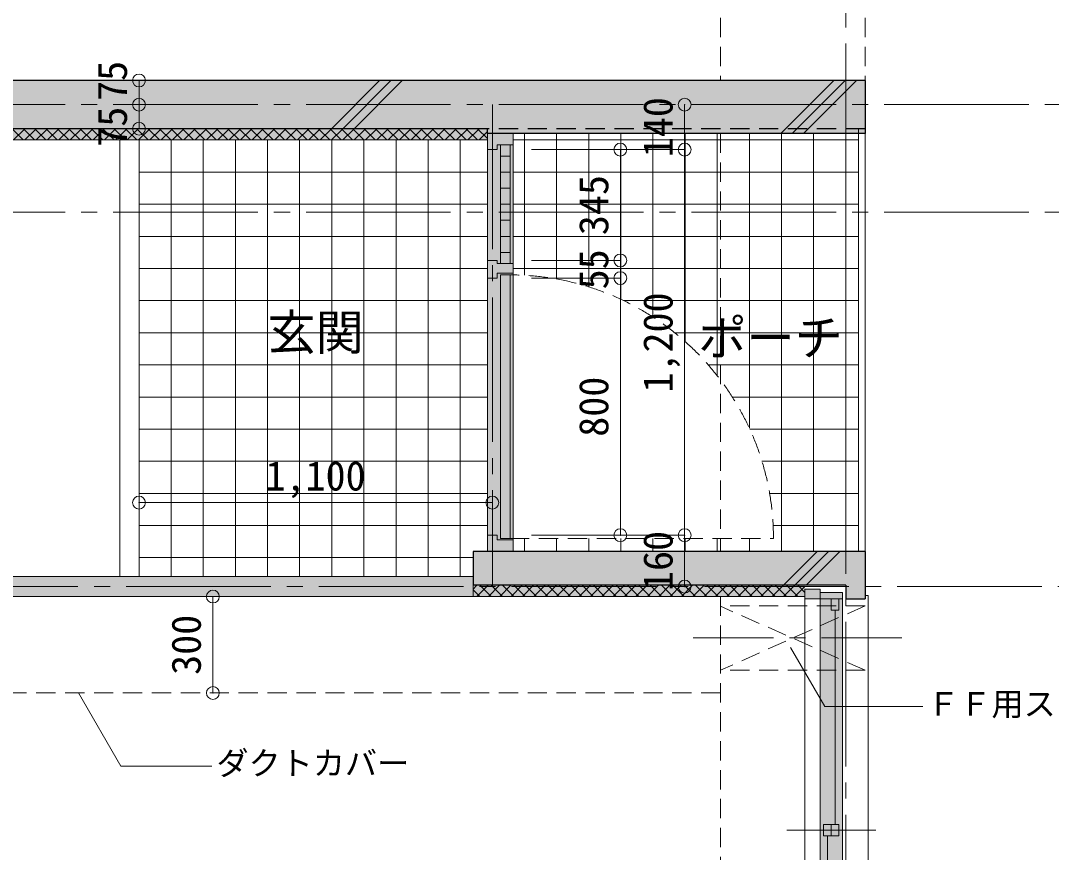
# Model space of a CAD drawing. Units: millimetres at full size, sheet at 1:50. Extents: x -9674 to 9699, y -6794 to 6791.
# Drawn here: x 4179 to 7388, y -1313 to 1275 of the extents above; entities that cross this region are included whole.
import ezdxf
from ezdxf.enums import TextEntityAlignment as Align

# ---------------------------------------------------------------- set-up
doc = ezdxf.new("R2010")
doc.units = ezdxf.units.MM
doc.header["$LTSCALE"] = 50
doc.header["$PDMODE"] = 32
doc.header["$PDSIZE"] = 40
for name, pattern in [('CHAIN1', [8, 5, -1, 1, -1]), ('CHAIN2', [12, 9, -1, 1, -1]), ('DASHED1', [1.8, 1.2, -0.6])]:
    doc.linetypes.add(name, pattern=pattern)
for name, color, linetype, lineweight in [('1-0_芯', 7, 'CHAIN2', 9), ('1-1_躯体', 2, 'Continuous', 25), ('1-2_間仕切', 3, 'Continuous', 18), ('1-3_建具', 3, 'Continuous', 18), ('1-5_設備', 7, 'Continuous', 9), ('1-6_ﾊﾞﾙｺﾆｰ・階段', 4, 'Continuous', 9), ('1-7_その他', 7, 'DASHED1', 9), ('1-8_ハッチ', 4, 'Continuous', 9), ('1-A_文字', 7, 'Continuous', 9), ('1-B_寸法', 7, 'Continuous', 9), ('1-C_梁', 7, 'DASHED1', 9)]:
    doc.layers.add(name, color=color, linetype=linetype, lineweight=lineweight)
for name, color, linetype in [('4-0', 1, 'Continuous'), ('4-1', 2, 'Continuous'), ('4-2', 4, 'Continuous'), ('4-F', 4, 'Continuous')]:
    doc.layers.add(name, color=color, linetype=linetype)
doc.styles.add('ＭＳ ゴシック', font='')
doc.styles.get('ＭＳ ゴシック').set_extended_font_data('MS Gothic')

msp = doc.modelspace()

# ---------------------------------------------------------------- linework, layer by layer
at = {"layer": '1-0_芯'}
for p, q in [((6747.5, 5404.08), (6747.5, -4015.92)), ((8517.5, 1014.08), (1917.5, 1014.08)), ((5647.5, 1014.08), (5647.5, -485.92)), ((8517.5, 679.08), (-892.5, 679.08)), ((-892.5, -485.92), (8517.5, -485.92))]:
    msp.add_line(p, q, dxfattribs=at)
at = {"layer": '1-1_躯体'}
for p, q in [((6807.5, 1089.08), (2007.5, 1089.08)), ((5632.5, 939.08), (2007.5, 939.08)), ((5632.5, 924.08), (5632.5, 939.08)), ((6807.5, -376.92), (5587.5, -376.92)), ((5587.5, -376.92), (5587.5, -481.92)), ((6807.5, -376.92), (6807.5, -523.92)), ((6747.5, -481.92), (5587.5, -481.92)), ((6747.5, -481.92), (6747.5, -523.92)), ((6747.5, -523.92), (6807.5, -523.92))]:
    msp.add_line(p, q, dxfattribs=at)
at = {"layer": '1-1_躯体', "linetype": 'DASHED1'}
msp.add_line((6807.5, 939.08), (5632.5, 939.08), dxfattribs=at)
at = {"layer": '1-1_躯体'}
msp.add_lwpolyline([(6807.5, 1089.08), (6807.5, 924.08), (5632.5, 924.08)], dxfattribs=at)
at = {"layer": '1-2_間仕切'}
for p, q in [((5587.5, -454.92), (3967.5, -454.92)), ((5587.5, -516.92), (3967.5, -516.92))]:
    msp.add_line(p, q, dxfattribs=at)
at = {"layer": '1-3_建具'}
for p, q in [((5632.5, 924.08), (5632.5, 874.08)), ((5632.5, 910.08), (5632.5, 889.08)), ((5712.5, 889.08), (5712.5, 924.08)), ((5662.5, 874.08), (5632.5, 874.08)), ((5632.5, 529.08), (5632.5, 474.08)), ((5662.5, 474.08), (5662.5, 489.08)), ((5672.5, -335.92), (5672.5, 484.08)), ((5702.5, 484.08), (5672.5, 484.08)), ((5702.5, -335.92), (5702.5, 484.08)), ((5662.5, 474.08), (5632.5, 474.08)), ((5662.5, -325.92), (5632.5, -325.92)), ((5632.5, -376.92), (5632.5, -325.92)), ((5632.5, -361.92), (5632.5, -340.92)), ((5702.5, -335.92), (5672.5, -335.92)), ((5712.5, -340.92), (5712.5, -376.92)), ((6620.5, -493.92), (6621.53, -493.92)), ((6620.5, -493.92), (6620.5, -523.92)), ((6620.5, -493.92), (6667.5, -493.92)), ((6667.5, -493.92), (6667.5, -523.92)), ((6620.5, -523.92), (6667.5, -523.92)), ((6702.5, -558.92), (6702.5, -523.92)), ((6726.5, -558.92), (6726.5, -523.92)), ((6726.5, -558.92), (6702.5, -558.92)), ((6714.5, -1226.42), (6714.5, -558.92)), ((6678.5, -1226.42), (6726.5, -1226.42)), ((6702.5, -1226.42), (6702.5, -1261.42)), ((6726.5, -1226.42), (6726.5, -1261.42)), ((6690.5, -1261.42), (6690.5, -1928.92))]:
    msp.add_line(p, q, dxfattribs=at)
at = {"layer": '1-3_建具', "color": 7, "lineweight": 9}
for p, q in [((5632.5, 529.08), (5632.5, 874.08)), ((5672.5, 519.08), (5672.5, 889.08)), ((5702.5, 519.08), (5702.5, 889.08)), ((5712.5, 889.08), (5712.5, 519.08)), ((5672.5, 854.08), (5702.5, 854.08)), ((5672.5, 804.08), (5702.5, 804.08)), ((5672.5, 754.08), (5702.5, 754.08)), ((5672.5, 704.08), (5702.5, 704.08)), ((5672.5, 654.08), (5702.5, 654.08)), ((5672.5, 604.08), (5702.5, 604.08)), ((5672.5, 554.08), (5702.5, 554.08)), ((5712.5, -340.92), (5712.5, 489.08)), ((5632.5, 474.08), (5632.5, -325.92)), ((6737.5, -503.92), (6667.5, -503.92)), ((6737.5, -503.92), (6737.5, -538.92)), ((6620.5, -1963.92), (6620.5, -523.92)), ((6667.5, -523.92), (6737.5, -523.92)), ((6667.5, -538.92), (6667.5, -523.92)), ((6667.5, -538.92), (6667.5, -1948.92)), ((6737.5, -538.92), (6737.5, -1948.92)), ((6807.5, -513.92), (6817.5, -513.92)), ((6817.5, -1963.92), (6817.5, -513.92)), ((6840.98, -1243.92), (6564.02, -1243.92))]:
    msp.add_line(p, q, dxfattribs=at)
at = {"layer": '1-3_建具', "color": 7, "linetype": 'DASHED1', "lineweight": 9}
msp.add_line((5702.5, -335.92), (6522.5, -335.92), dxfattribs=at)
at = {"layer": '1-3_建具'}
for points in [[(5662.5, 874.08), (5662.5, 889.08), (5712.5, 889.08)], [(5632.5, 529.08), (5662.5, 529.08), (5662.5, 519.08), (5712.5, 519.08)], [(5662.5, 489.08), (5712.5, 489.08), (5712.5, 519.08)], [(5662.5, -325.92), (5662.5, -340.92), (5712.5, -340.92)], [(6678.5, -1226.42), (6678.5, -1261.42), (6726.5, -1261.42)]]:
    msp.add_lwpolyline(points, dxfattribs=at)
at = {"layer": '1-3_建具', "color": 7, "linetype": 'DASHED1', "lineweight": 9}
msp.add_arc((5702.5, -335.92), 820, 0, 90, dxfattribs=at)
at = {"layer": '1-5_設備'}
for p, q in [((4487.5, 904.08), (4487.5, -454.92)), ((4547.5, 904.08), (4547.5, -454.92))]:
    msp.add_line(p, q, dxfattribs=at)
at = {"layer": '1-6_ﾊﾞﾙｺﾆｰ・階段'}
for p, q in [((6787.5, 939.08), (6787.5, -376.92)), ((6807.5, 939.08), (6807.5, -376.92)), ((4647.5, 904.08), (4647.5, -454.92)), ((4747.5, 904.08), (4747.5, -454.92)), ((4847.5, 904.08), (4847.5, -454.92)), ((4947.5, 904.08), (4947.5, -454.92)), ((5047.5, 904.08), (5047.5, -454.92)), ((5147.5, 904.08), (5147.5, -454.92)), ((5247.5, 904.08), (5247.5, -454.92)), ((5347.5, 904.08), (5347.5, -454.92)), ((5447.5, 904.08), (5447.5, -454.92)), ((5547.5, 904.08), (5547.5, -454.92)), ((6787.5, 904.08), (5712.5, 904.08)), ((5747.5, 924.08), (5747.5, 482.84)), ((5847.5, 924.08), (5847.5, 471.16)), ((5947.5, 924.08), (5947.5, 446.62)), ((6047.5, 924.08), (6047.5, 407.97)), ((6147.5, 924.08), (6147.5, 352.83)), ((6247.5, 924.08), (6247.5, 276.76)), ((6347.5, 924.08), (6347.5, 170.41)), ((6447.5, 924.08), (6447.5, 6.68)), ((6547.5, 924.08), (6547.5, -376.92)), ((6647.5, 924.08), (6647.5, -376.92)), ((6747.5, 924.08), (6747.5, -376.92)), ((5632.5, 804.08), (4547.5, 804.08)), ((6787.5, 804.08), (5712.5, 804.08)), ((5632.5, 704.08), (4547.5, 704.08)), ((6787.5, 704.08), (5712.5, 704.08)), ((5632.5, 604.08), (4547.5, 604.08)), ((6787.5, 604.08), (5712.5, 604.08)), ((5632.5, 504.08), (4547.5, 504.08)), ((6787.5, 504.08), (5712.5, 504.08)), ((5632.5, 404.08), (4547.5, 404.08)), ((6787.5, 404.08), (6055.77, 404.08)), ((5632.5, 304.08), (4547.5, 304.08)), ((6787.5, 304.08), (6215.14, 304.08)), ((5632.5, 204.08), (4547.5, 204.08)), ((6787.5, 204.08), (6319.59, 204.08)), ((5632.5, 104.08), (4547.5, 104.08)), ((6787.5, 104.08), (6394.45, 104.08)), ((5632.5, 4.08), (4547.5, 4.08)), ((6787.5, 4.08), (6448.69, 4.08)), ((5632.5, -95.92), (4547.5, -95.92)), ((6787.5, -95.92), (6486.59, -95.92)), ((5632.5, -195.92), (4547.5, -195.92)), ((6787.5, -195.92), (6510.46, -195.92)), ((5632.5, -295.92), (4547.5, -295.92)), ((6787.5, -295.92), (6521.52, -295.92)), ((5747.5, -335.92), (5747.5, -376.92)), ((5847.5, -335.92), (5847.5, -376.92)), ((5947.5, -335.92), (5947.5, -376.92)), ((6047.5, -335.92), (6047.5, -376.92)), ((6147.5, -335.92), (6147.5, -376.92)), ((6247.5, -335.92), (6247.5, -376.92)), ((6347.5, -335.92), (6347.5, -376.92)), ((6447.5, -335.92), (6447.5, -376.92)), ((5587.5, -395.92), (4547.5, -395.92))]:
    msp.add_line(p, q, dxfattribs=at)
at = {"layer": '1-7_その他'}
for p, q in [((6807.5, -545.92), (6357.5, -545.92)), ((6807.5, -545.92), (6357.5, -746.3)), ((6807.5, -745.92), (6357.5, -547.09)), ((6807.5, -745.92), (6357.5, -745.92))]:
    msp.add_line(p, q, dxfattribs=at)
at = {"layer": '1-7_その他', "linetype": 'CHAIN1'}
msp.add_line((6922.5, -645.92), (6257.5, -645.92), dxfattribs=at)
at = {"layer": '1-8_ハッチ'}
for p, q in [((5146.37, 939.08), (5296.37, 1089.08)), ((5181.72, 939.08), (5331.72, 1089.08)), ((5217.08, 939.08), (5367.08, 1089.08)), ((6545.58, 924.08), (6710.58, 1089.08)), ((6580.93, 924.08), (6745.93, 1089.08)), ((6616.29, 924.08), (6781.29, 1089.08)), ((4152.09, 939.08), (4187.09, 904.08)), ((4156.77, 904.08), (4191.77, 939.08)), ((4187.44, 939.08), (4222.44, 904.08)), ((4192.13, 904.08), (4227.13, 939.08)), ((4222.8, 939.08), (4257.8, 904.08)), ((4227.48, 904.08), (4262.48, 939.08)), ((4258.15, 939.08), (4293.15, 904.08)), ((4262.84, 904.08), (4297.84, 939.08)), ((4293.51, 939.08), (4328.51, 904.08)), ((4298.19, 904.08), (4333.19, 939.08)), ((4328.87, 939.08), (4363.87, 904.08)), ((4333.55, 904.08), (4368.55, 939.08)), ((4364.22, 939.08), (4399.22, 904.08)), ((4368.9, 904.08), (4403.9, 939.08)), ((4399.58, 939.08), (4434.58, 904.08)), ((4404.26, 904.08), (4439.26, 939.08)), ((4434.93, 939.08), (4469.93, 904.08)), ((4439.61, 904.08), (4474.61, 939.08)), ((4470.29, 939.08), (4505.29, 904.08)), ((4474.97, 904.08), (4509.97, 939.08)), ((4505.64, 939.08), (4540.64, 904.08)), ((4510.32, 904.08), (4545.32, 939.08)), ((4541, 939.08), (4576, 904.08)), ((4545.68, 904.08), (4580.68, 939.08)), ((4576.35, 939.08), (4611.35, 904.08)), ((4581.04, 904.08), (4616.04, 939.08)), ((4611.71, 939.08), (4646.71, 904.08)), ((4616.39, 904.08), (4651.39, 939.08)), ((4647.06, 939.08), (4682.06, 904.08)), ((4651.75, 904.08), (4686.75, 939.08)), ((4682.42, 939.08), (4717.42, 904.08)), ((4687.1, 904.08), (4722.1, 939.08)), ((4717.77, 939.08), (4752.77, 904.08)), ((4722.46, 904.08), (4757.46, 939.08)), ((4753.13, 939.08), (4788.13, 904.08)), ((4757.81, 904.08), (4792.81, 939.08)), ((4788.48, 939.08), (4823.48, 904.08)), ((4793.17, 904.08), (4828.17, 939.08)), ((4823.84, 939.08), (4858.84, 904.08)), ((4828.52, 904.08), (4863.52, 939.08)), ((4859.2, 939.08), (4894.2, 904.08)), ((4863.88, 904.08), (4898.88, 939.08)), ((4894.55, 939.08), (4929.55, 904.08)), ((4899.23, 904.08), (4934.23, 939.08)), ((4929.91, 939.08), (4964.91, 904.08)), ((4934.59, 904.08), (4969.59, 939.08)), ((4965.26, 939.08), (5000.26, 904.08)), ((4969.94, 904.08), (5004.94, 939.08)), ((5000.62, 939.08), (5035.62, 904.08)), ((5005.3, 904.08), (5040.3, 939.08)), ((5035.97, 939.08), (5070.97, 904.08)), ((5040.65, 904.08), (5075.65, 939.08)), ((5071.33, 939.08), (5106.33, 904.08)), ((5076.01, 904.08), (5111.01, 939.08)), ((5106.68, 939.08), (5141.68, 904.08)), ((5111.37, 904.08), (5146.37, 939.08)), ((5142.04, 939.08), (5177.04, 904.08)), ((5146.72, 904.08), (5181.72, 939.08)), ((5177.39, 939.08), (5212.39, 904.08)), ((5182.08, 904.08), (5217.08, 939.08)), ((5212.75, 939.08), (5247.75, 904.08)), ((5217.43, 904.08), (5252.43, 939.08)), ((5248.1, 939.08), (5283.1, 904.08)), ((5252.79, 904.08), (5287.79, 939.08)), ((5283.46, 939.08), (5318.46, 904.08)), ((5288.14, 904.08), (5323.14, 939.08)), ((5318.81, 939.08), (5353.81, 904.08)), ((5323.5, 904.08), (5358.5, 939.08)), ((5354.17, 939.08), (5389.17, 904.08)), ((5358.85, 904.08), (5393.85, 939.08)), ((5389.53, 939.08), (5424.53, 904.08)), ((5394.21, 904.08), (5429.21, 939.08)), ((5424.88, 939.08), (5459.88, 904.08)), ((5429.56, 904.08), (5464.56, 939.08)), ((5460.24, 939.08), (5495.24, 904.08)), ((5464.92, 904.08), (5499.92, 939.08)), ((5495.59, 939.08), (5530.59, 904.08)), ((5500.27, 904.08), (5535.27, 939.08)), ((5530.95, 939.08), (5565.95, 904.08)), ((5535.63, 904.08), (5570.63, 939.08)), ((5566.3, 939.08), (5601.3, 904.08)), ((5570.98, 904.08), (5605.98, 939.08)), ((5601.66, 939.08), (5632.5, 908.24)), ((5632.5, 904.08), (2050, 904.08)), ((5606.34, 904.08), (5632.5, 930.24)), ((6553.79, -481.92), (6658.79, -376.92)), ((6589.15, -481.92), (6694.15, -376.92)), ((6624.5, -481.92), (6729.5, -376.92)), ((5587.5, -516.92), (5587.5, -481.92)), ((5587.5, -493.62), (5599.2, -481.92)), ((5587.5, -496.33), (5608.09, -516.92)), ((5599.55, -516.92), (5634.55, -481.92)), ((5608.44, -481.92), (5643.44, -516.92)), ((5634.91, -516.92), (5669.91, -481.92)), ((5643.8, -481.92), (5678.8, -516.92)), ((5670.26, -516.92), (5705.26, -481.92)), ((5679.15, -481.92), (5714.15, -516.92)), ((5705.62, -516.92), (5740.62, -481.92)), ((5714.51, -481.92), (5749.51, -516.92)), ((5740.98, -516.92), (5775.98, -481.92)), ((5749.87, -481.92), (5784.87, -516.92)), ((5776.33, -516.92), (5811.33, -481.92)), ((5785.22, -481.92), (5820.22, -516.92)), ((5811.69, -516.92), (5846.69, -481.92)), ((5820.58, -481.92), (5855.58, -516.92)), ((5847.04, -516.92), (5882.04, -481.92)), ((5855.93, -481.92), (5890.93, -516.92)), ((5882.4, -516.92), (5917.4, -481.92)), ((5891.29, -481.92), (5926.29, -516.92)), ((5917.75, -516.92), (5952.75, -481.92)), ((5926.64, -481.92), (5961.64, -516.92)), ((5953.11, -516.92), (5988.11, -481.92)), ((5962, -481.92), (5997, -516.92)), ((5988.46, -516.92), (6023.46, -481.92)), ((5997.35, -481.92), (6032.35, -516.92)), ((6023.82, -516.92), (6058.82, -481.92)), ((6032.71, -481.92), (6067.71, -516.92)), ((6059.17, -516.92), (6094.17, -481.92)), ((6068.06, -481.92), (6103.06, -516.92)), ((6094.53, -516.92), (6129.53, -481.92)), ((6103.42, -481.92), (6138.42, -516.92)), ((6129.88, -516.92), (6164.88, -481.92)), ((6138.77, -481.92), (6173.77, -516.92)), ((6165.24, -516.92), (6200.24, -481.92)), ((6174.13, -481.92), (6209.13, -516.92)), ((6200.59, -516.92), (6235.59, -481.92)), ((6209.48, -481.92), (6244.48, -516.92)), ((6235.95, -516.92), (6270.95, -481.92)), ((6244.84, -481.92), (6279.84, -516.92)), ((6271.31, -516.92), (6306.31, -481.92)), ((6280.2, -481.92), (6315.2, -516.92)), ((6306.66, -516.92), (6341.66, -481.92)), ((6315.55, -481.92), (6350.55, -516.92)), ((6342.02, -516.92), (6377.02, -481.92)), ((6350.91, -481.92), (6385.91, -516.92)), ((6377.37, -516.92), (6412.37, -481.92)), ((6386.26, -481.92), (6421.26, -516.92)), ((6412.73, -516.92), (6447.73, -481.92)), ((6421.62, -481.92), (6456.62, -516.92)), ((6448.08, -516.92), (6483.08, -481.92)), ((6456.97, -481.92), (6491.97, -516.92)), ((6483.44, -516.92), (6518.44, -481.92)), ((6492.33, -481.92), (6527.33, -516.92)), ((6518.79, -516.92), (6553.79, -481.92)), ((6527.68, -481.92), (6562.68, -516.92)), ((6554.15, -516.92), (6589.15, -481.92)), ((6563.04, -481.92), (6598.04, -516.92)), ((6589.5, -516.92), (6620.5, -485.92)), ((6598.39, -481.92), (6620.5, -504.03)), ((6620.5, -516.92), (5587.5, -516.92))]:
    msp.add_line(p, q, dxfattribs=at)
at = {"layer": '1-A_文字'}
for p, q in [((6575.94, -675.4), (6682.24, -859.52)), ((4359.59, -816.92), (4490.86, -1044.29)), ((6682.24, -859.52), (6987.16, -859.52)), ((4490.86, -1044.29), (4774.39, -1044.29))]:
    msp.add_line(p, q, dxfattribs=at)
at = {"layer": '1-B_寸法'}
for p, q in [((4547.5, 1089.08), (4547.5, 1014.08)), ((4547.5, 1014.08), (4547.5, 939.08)), ((6245.96, 874.08), (6245.96, 1014.08)), ((5769.11, 874.08), (6245.96, 874.08)), ((6045.96, 529.08), (6045.96, 874.08)), ((6245.96, -325.92), (6245.96, 874.08)), ((5769.11, 529.08), (6045.96, 529.08)), ((6045.96, 474.08), (6045.96, 529.08)), ((5769.11, 474.08), (6045.96, 474.08)), ((6045.96, -325.92), (6045.96, 474.08)), ((4547.5, -224.49), (5647.5, -224.49)), ((5769.11, -325.92), (6245.96, -325.92)), ((6245.96, -325.92), (6245.96, -485.92)), ((4777.5, -516.92), (4777.5, -816.92))]:
    msp.add_line(p, q, dxfattribs=at)
at = {"layer": '1-B_寸法', "color": 3}
for p in [(4547.5, 1089.08), (4547.5, 1014.08), (6245.96, 1014.08), (4547.5, 939.08), (6045.96, 874.08), (6245.96, 874.08), (6045.96, 529.08), (6045.96, 474.08), (4547.5, -224.49), (5647.5, -224.49), (6045.96, -325.92), (6245.96, -325.92), (6245.96, -485.92), (4777.5, -516.92), (4777.5, -816.92)]:
    msp.add_point(p, dxfattribs=at)
at = {"layer": '1-C_梁'}
for p, q in [((6357.5, 3444.08), (6357.5, 1089.08)), ((6807.5, 3444.08), (6807.5, 1089.08)), ((6357.5, 924.08), (6357.5, -376.92)), ((6357.5, -516.92), (6357.5, -1970.92)), ((6357.5, -816.92), (3117.5, -816.92))]:
    msp.add_line(p, q, dxfattribs=at)
at = {"layer": '4-0'}
for points in [[(5632.5, 939.08), (6807.5, 1089.08), (2007.5, 1089.08)], [(2007.5, 939.08), (5632.5, 939.08), (2007.5, 1089.08)], [(5632.5, 924.08), (6807.5, 924.08), (6807.5, 1089.08)], [(5632.5, 939.08), (5632.5, 924.08), (6807.5, 1089.08)], [(5587.5, -376.92), (5587.5, -481.92), (6747.5, -481.92)], [(6807.5, -376.92), (5587.5, -376.92), (6747.5, -481.92)], [(6747.5, -523.92), (6807.5, -523.92), (6807.5, -376.92)], [(6807.5, -376.92), (6747.5, -481.92), (6747.5, -523.92)]]:
    msp.add_solid(points, dxfattribs=at)
at = {"layer": '4-1'}
for points in [[(5632.5, 924.08), (5712.5, 924.08), (5632.5, -376.92), (5712.5, -376.92)], [(6667.5, -503.92), (6737.5, -503.92), (6667.5, -1983.92), (6737.5, -1983.92)]]:
    msp.add_solid(points, dxfattribs=at)
at = {"layer": '4-2'}
msp.add_solid([(3967.5, -454.92), (3967.5, -516.92), (5587.5, -454.92), (5587.5, -516.92)], dxfattribs=at)
at = {"layer": '4-F'}
for points in [[(5632.5, 904.08), (5632.5, 939.08), (2007.5, 939.08)], [(2007.5, 939.08), (2050, 904.08), (5632.5, 904.08)], [(6620.5, -493.92), (6620.3, -482.01), (5587.5, -481.92)], [(6620.5, -493.92), (5587.5, -481.92), (5587.5, -516.92)], [(6620.5, -493.92), (5587.5, -516.92), (6620.5, -516.92)], [(6620.5, -523.92), (6667.5, -523.92), (6667.5, -493.92)], [(6620.5, -523.92), (6667.5, -493.92), (6620.5, -493.92)]]:
    msp.add_solid(points, dxfattribs=at)

# ---------------------------------------------------------------- texts
at = {"layer": '1-A_文字', "style": 'ＭＳ ゴシック'}
for s, height, p in [('玄関', 110, (4947.13, 217.52)), ('ポーチ', 110, (6288.59, 200.58)), ('ＦＦ用スリーブ200φ', 73.31, (7001.26, -909.58)), ('ダクトカバー', 73.31, (4788.5, -1094.23))]:
    msp.add_text(s, height=height, dxfattribs=at).set_placement(p, align=Align.BOTTOM_LEFT)
at = {"layer": '1-B_寸法', "style": 'ＭＳ ゴシック'}
for s, p in [('75', (4537.5, 1025.45)), ('140', (6235.96, 850.33)), ('75', (4537.5, 882.89)), ('345', (6035.96, 607.83)), ('55', (6035.96, 439.08)), ('1,200', (6235.96, 117.83)), ('800', (6035.96, -19.67)), ('160', (6235.96, -499.67)), ('300', (4767.5, -760.67))]:
    msp.add_text(s, height=91.64, rotation=90, dxfattribs=at).set_placement(p, align=Align.BOTTOM_LEFT)
msp.add_text('1,100', height=91.64, dxfattribs=at).set_placement((4941.25, -214.49), align=Align.BOTTOM_LEFT)

doc.saveas('drawing.dxf')
